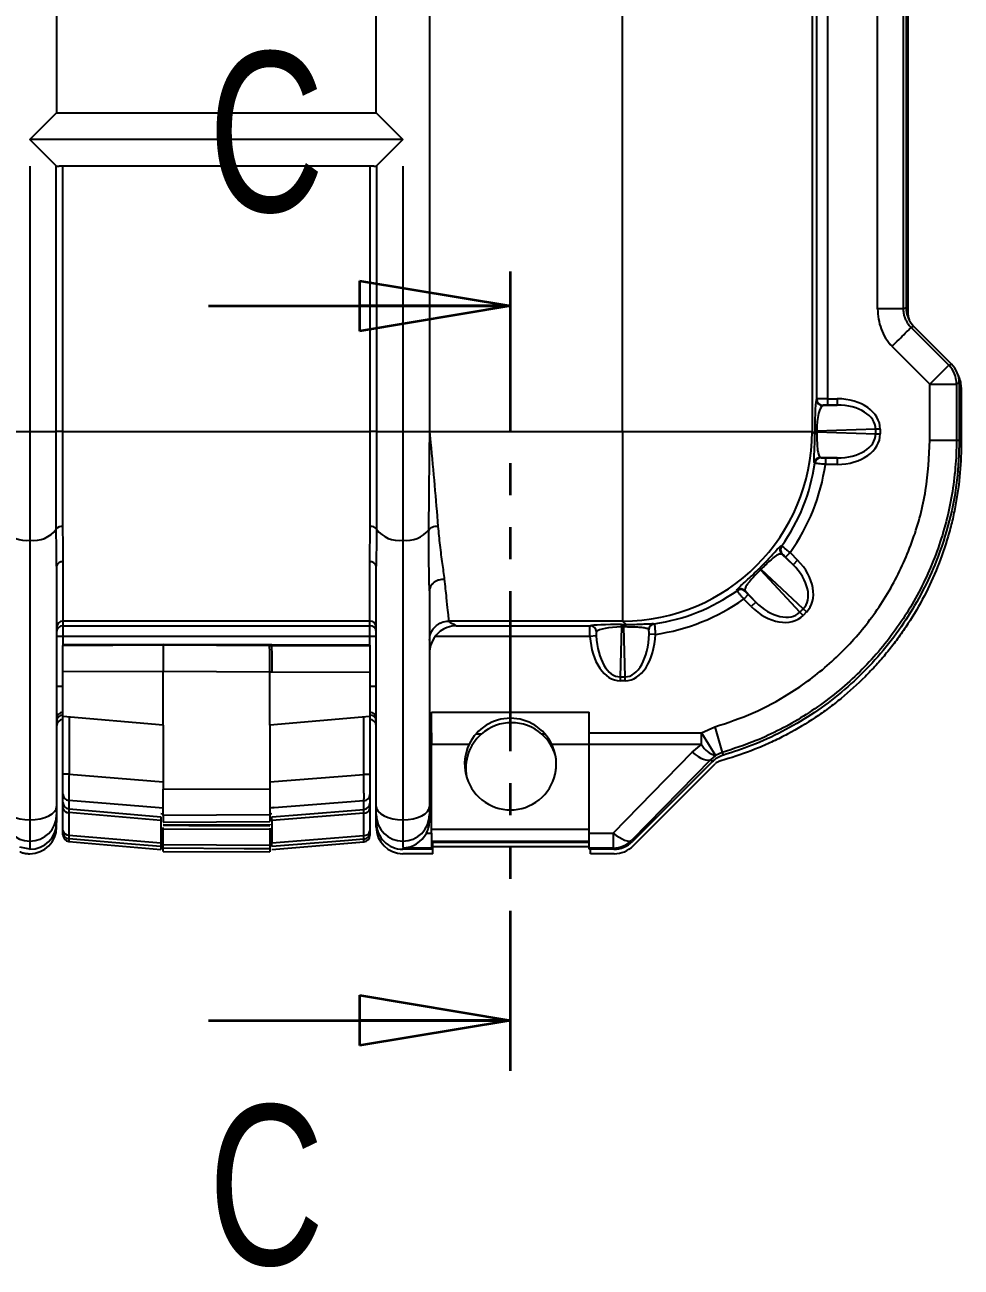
# Model space of a CAD drawing. Header units: millimetres. Extents: x 12 to 854, y 4 to 555.
# Drawn here: x 247.14 to 284.34, y 356.55 to 405.9 of the extents above; entities that cross this region are included whole.
import ezdxf

# ---------------------------------------------------------------- set-up
doc = ezdxf.new("R2010")
doc.units = ezdxf.units.MM
doc.linetypes.add('CENTER', pattern=[10.16, 6.35, -1.27, 1.27, -1.27])
doc.linetypes.add('PHANTOM', pattern=[12.7, 6.35, -1.27, 1.27, -1.27, 1.27, -1.27])
doc.layers.add('DEFAULT_1', color=7, linetype='CENTER')
doc.styles.add('SLDTEXTSTYLE2', font='TXT', dxfattribs={"width": 0.75})

# ---------------------------------------------------------------- blocks, each defined once
blk = doc.blocks.new('_Closed')
at = {"color": 0, "linetype": 'ByBlock', "lineweight": -2}
for p, q in [((-1, 0.166667), (0, 0)), ((-1, 0.166667), (-1, -0.166667)), ((0, 0), (-1, -0.166667)), ((0, 0), (-1, 0))]:
    blk.add_line(p, q, dxfattribs=at)

msp = doc.modelspace()

# ---------------------------------------------------------------- linework, layer by layer
at = {"color": 7, "linetype": 'Continuous', "lineweight": 25}
for p, q in [((263.22, 485.752), (263.22, 389.743)), ((270.893, 389.743), (270.893, 485.752)), ((278.424, 485.752), (278.424, 389.743)), ((282.041, 480.874), (282.041, 394.62)), ((282.154, 480.826), (282.154, 394.668)), ((282.228, 480.83), (282.228, 394.491)), ((248.403, 473.095), (248.403, 402.399)), ((261.103, 402.399), (261.103, 473.095)), ((281.026, 394.62), (281.026, 410.115)), ((278.607, 391.04), (278.607, 409.426)), ((279.03, 409.426), (279.03, 391.046)), ((247.345, 401.34), (248.403, 402.399)), ((248.403, 402.399), (261.103, 402.399)), ((261.103, 402.399), (262.162, 401.34)), ((248.389, 400.296), (247.345, 401.34)), ((262.162, 401.34), (247.345, 401.34)), ((262.162, 401.34), (261.117, 400.296)), ((247.345, 400.282), (247.345, 389.743)), ((248.389, 389.743), (248.389, 400.296)), ((261.007, 400.282), (248.5, 400.282)), ((248.64, 400.282), (248.64, 389.743)), ((260.866, 389.743), (260.866, 400.282)), ((261.117, 400.296), (261.117, 389.743)), ((262.162, 400.282), (262.162, 389.743)), ((282.041, 394.62), (282.154, 394.668)), ((282.464, 393.92), (282.352, 393.873)), ((282.352, 393.873), (283.849, 392.376)), ((282.464, 393.92), (283.961, 392.423)), ((283.101, 391.628), (281.604, 393.125)), ((283.101, 391.628), (283.849, 392.376)), ((283.849, 392.376), (283.961, 392.423)), ((283.101, 389.4), (283.101, 391.628)), ((283.101, 391.628), (284.159, 391.628)), ((284.271, 391.675), (284.159, 391.628)), ((284.159, 391.628), (284.159, 389.4)), ((284.271, 391.675), (284.271, 389.4)), ((284.344, 391.498), (284.344, 389.222)), ((278.592, 391.026), (278.607, 391.04)), ((279.03, 391.046), (279.03, 390.792)), ((279.03, 391.046), (279.422, 391.046)), ((279.422, 391.046), (279.422, 390.792)), ((278.846, 390.772), (279.422, 390.792)), ((278.861, 390.787), (278.846, 390.772)), ((279.422, 390.792), (279.03, 390.792)), ((246.287, 389.743), (247.345, 389.743)), ((247.345, 389.743), (248.389, 389.743)), ((247.345, 389.743), (247.345, 385.425)), ((248.389, 385.868), (248.389, 389.743)), ((248.64, 389.743), (248.389, 389.743)), ((248.64, 389.743), (248.64, 385.975)), ((248.64, 389.743), (260.866, 389.743)), ((261.117, 389.743), (260.866, 389.743)), ((260.866, 385.975), (260.866, 389.743)), ((261.117, 389.743), (262.162, 389.743)), ((261.117, 389.743), (261.117, 385.868)), ((262.162, 389.743), (263.22, 389.743)), ((262.162, 389.743), (262.162, 385.425)), ((263.22, 389.743), (263.22, 389.31)), ((263.22, 389.743), (263.262, 389.312)), ((263.22, 389.743), (270.893, 389.743)), ((270.893, 389.743), (270.893, 382.212)), ((270.893, 389.743), (278.424, 389.743)), ((278.424, 389.743), (278.531, 389.636)), ((278.531, 389.727), (278.531, 389.758)), ((278.531, 389.758), (278.605, 389.758)), ((278.605, 389.727), (278.531, 389.727)), ((280.948, 389.84), (278.605, 389.758)), ((278.605, 389.758), (278.605, 389.727)), ((278.605, 389.727), (280.948, 389.645)), ((280.948, 389.645), (280.948, 389.84)), ((281.127, 389.84), (280.948, 389.84)), ((280.948, 389.645), (281.127, 389.645)), ((281.127, 389.84), (281.127, 389.645)), ((283.101, 389.4), (284.159, 389.4)), ((284.159, 389.4), (284.271, 389.4)), ((278.529, 388.481), (278.512, 388.498)), ((279.422, 388.693), (278.763, 388.716)), ((278.763, 388.716), (278.78, 388.698)), ((278.951, 388.693), (279.422, 388.693)), ((278.951, 388.693), (278.951, 388.439)), ((279.422, 388.439), (278.951, 388.439)), ((279.422, 388.693), (279.422, 388.439)), ((247.345, 385.425), (247.345, 374.317)), ((262.162, 385.425), (262.162, 374.317)), ((277.547, 384.933), (277.367, 384.753)), ((277.547, 384.933), (277.846, 384.633)), ((248.657, 384.566), (248.657, 382.212)), ((260.849, 382.212), (260.849, 384.566)), ((277.217, 384.873), (277.667, 384.454)), ((277.667, 384.454), (277.367, 384.753)), ((277.846, 384.633), (277.667, 384.454)), ((248.403, 384.392), (248.403, 374.846)), ((261.103, 374.846), (261.103, 384.392)), ((276.368, 384.244), (277.934, 382.564)), ((278.072, 382.702), (276.392, 384.268)), ((263.22, 383.415), (263.22, 374.846)), ((275.882, 383.269), (275.703, 383.089)), ((276.002, 382.79), (275.703, 383.089)), ((276.182, 382.969), (275.763, 383.419)), ((275.882, 383.269), (276.182, 382.969)), ((276.182, 382.969), (276.002, 382.79)), ((277.934, 382.564), (278.072, 382.702)), ((277.934, 382.564), (278.061, 382.437)), ((278.199, 382.575), (278.061, 382.437)), ((278.199, 382.575), (278.072, 382.702)), ((260.849, 382.212), (248.657, 382.212)), ((248.657, 382.212), (248.657, 382.029)), ((248.657, 382.029), (260.849, 382.029)), ((248.657, 382.029), (248.657, 381.606)), ((260.849, 382.029), (260.849, 382.212)), ((260.849, 381.606), (260.849, 382.029)), ((270.893, 382.212), (263.982, 382.212)), ((264.278, 382.029), (269.604, 382.029)), ((270.847, 381.98), (270.793, 379.999)), ((270.847, 382.077), (270.94, 382.077)), ((270.847, 381.98), (270.847, 382.077)), ((270.94, 381.98), (270.847, 381.98)), ((271.028, 382.077), (270.893, 382.212)), ((270.94, 381.98), (270.94, 382.077)), ((270.994, 379.999), (270.94, 381.98)), ((248.657, 381.606), (248.403, 381.606)), ((260.849, 381.606), (248.657, 381.606)), ((261.103, 381.606), (260.849, 381.606)), ((269.595, 381.606), (263.443, 381.606)), ((269.847, 381.621), (269.595, 381.606)), ((272.195, 381.685), (271.942, 381.694)), ((252.637, 381.288), (248.657, 381.27)), ((248.657, 381.27), (248.657, 381.249)), ((248.657, 381.249), (252.637, 381.266)), ((248.657, 380.191), (248.657, 381.249)), ((252.637, 381.266), (252.637, 381.288)), ((256.959, 381.268), (252.637, 381.288)), ((252.637, 381.266), (252.637, 381.266)), ((252.637, 381.266), (256.868, 381.248)), ((256.868, 381.248), (256.959, 381.248)), ((256.959, 381.268), (256.959, 381.248)), ((260.849, 381.251), (256.959, 381.268)), ((256.959, 381.248), (260.849, 381.231)), ((260.849, 381.251), (260.849, 381.231)), ((260.849, 381.231), (260.849, 380.173)), ((252.637, 380.208), (248.657, 380.191)), ((248.657, 378.421), (248.657, 380.191)), ((252.637, 380.208), (252.637, 380.208)), ((256.87, 380.19), (252.637, 380.208)), ((252.637, 378.073), (252.637, 380.208)), ((256.87, 380.19), (256.87, 380.19)), ((256.87, 378.073), (256.87, 380.19)), ((256.963, 380.189), (256.87, 380.19)), ((260.849, 380.173), (256.963, 380.189)), ((260.849, 380.173), (260.849, 378.421)), ((270.793, 379.999), (270.994, 379.999)), ((270.793, 379.999), (270.793, 379.842)), ((270.994, 379.842), (270.994, 379.999)), ((248.657, 379.61), (248.403, 379.61)), ((261.103, 379.61), (260.849, 379.61)), ((270.994, 379.842), (270.793, 379.842)), ((263.305, 378.593), (269.57, 378.593)), ((263.305, 377.777), (263.305, 378.593)), ((269.57, 377.777), (269.57, 378.593)), ((252.637, 378.073), (248.657, 378.421)), ((248.657, 376.132), (248.657, 378.421)), ((248.898, 378.4), (248.898, 376.132)), ((252.637, 378.073), (252.637, 375.54)), ((260.849, 378.421), (256.87, 378.073)), ((256.87, 378.073), (256.87, 375.556)), ((260.607, 376.118), (260.607, 378.4)), ((260.849, 378.421), (260.849, 376.118)), ((274.033, 377.777), (274.554, 378.008)), ((274.554, 378.008), (274.849, 376.993)), ((263.22, 377.777), (263.305, 377.777)), ((263.305, 377.777), (263.305, 377.31)), ((265.273, 377.721), (265.057, 377.721)), ((267.817, 377.721), (267.686, 377.721)), ((269.57, 377.777), (274.033, 377.777)), ((269.57, 377.31), (269.57, 377.777)), ((274.033, 377.777), (274.588, 376.877)), ((274.033, 377.31), (274.033, 377.777)), ((263.305, 377.31), (263.22, 377.31)), ((263.305, 377.323), (264.797, 377.323)), ((263.305, 373.79), (263.305, 377.31)), ((268.078, 377.323), (269.57, 377.323)), ((274.033, 377.31), (269.57, 377.31)), ((269.57, 373.79), (269.57, 377.31)), ((273.651, 377.001), (274.033, 377.31)), ((270.518, 373.79), (273.651, 377.001)), ((274.399, 376.72), (271.265, 373.509)), ((274.455, 376.625), (271.287, 373.457)), ((271.308, 373.282), (274.57, 376.543)), ((274.588, 376.877), (274.399, 376.72)), ((274.849, 376.993), (274.588, 376.877)), ((248.657, 375.729), (248.657, 376.132)), ((248.898, 376.132), (248.657, 376.132)), ((248.898, 376.132), (252.637, 375.831)), ((256.87, 375.831), (260.607, 376.118)), ((260.849, 376.118), (260.607, 376.118)), ((252.637, 375.54), (256.87, 375.556)), ((248.657, 375.002), (248.657, 375.338)), ((248.889, 375.088), (248.889, 374.75)), ((260.616, 374.734), (260.616, 375.073)), ((260.849, 375.323), (260.849, 374.986)), ((248.403, 374.846), (248.403, 374.529)), ((248.657, 373.891), (248.657, 374.783)), ((252.548, 374.297), (248.889, 374.604)), ((248.889, 374.604), (248.889, 373.712)), ((252.548, 374.564), (252.637, 374.556)), ((256.87, 374.558), (256.959, 374.566)), ((260.616, 374.588), (256.959, 374.297)), ((260.616, 373.696), (260.616, 374.588)), ((260.849, 374.767), (260.849, 373.875)), ((261.103, 374.529), (261.103, 374.846)), ((263.22, 374.846), (263.22, 374.529)), ((247.345, 374.317), (247.345, 373.471)), ((248.403, 374.529), (248.403, 374.206)), ((248.403, 374.03), (248.403, 374.206)), ((252.548, 374.297), (252.548, 373.401)), ((252.637, 374.495), (252.637, 374.225)), ((252.637, 374.225), (256.87, 374.246)), ((256.87, 374.511), (256.87, 374.246)), ((256.959, 374.297), (256.959, 373.401)), ((261.103, 374.206), (261.103, 374.529)), ((261.103, 374.03), (261.103, 374.206)), ((262.162, 374.317), (262.162, 373.471)), ((263.22, 374.529), (263.22, 374.299)), ((248.657, 373.717), (248.657, 373.818)), ((248.889, 373.712), (252.548, 373.401)), ((252.548, 373.58), (252.64, 373.571)), ((252.641, 373.954), (252.641, 374.012)), ((256.874, 373.936), (252.641, 373.954)), ((252.641, 373.334), (252.641, 373.954)), ((256.874, 373.993), (256.874, 373.936)), ((256.874, 373.936), (256.874, 373.316)), ((256.874, 373.583), (256.959, 373.591)), ((256.959, 373.401), (260.616, 373.696)), ((260.849, 373.802), (260.849, 373.7)), ((263.095, 373.79), (263.305, 373.79)), ((263.305, 373.942), (269.57, 373.942)), ((263.305, 373.79), (263.305, 373.199)), ((269.57, 373.79), (270.518, 373.79)), ((269.57, 373.199), (269.57, 373.79)), ((270.518, 373.79), (270.518, 373.199)), ((247.345, 373.147), (246.94, 373.228)), ((247.345, 373.471), (247.345, 373.147)), ((248.889, 373.464), (252.548, 373.144)), ((252.548, 373.254), (252.548, 373.144)), ((252.641, 373.334), (256.874, 373.316)), ((252.641, 373.062), (252.641, 373.187)), ((256.874, 373.169), (256.874, 373.043)), ((256.959, 373.143), (260.616, 373.447)), ((262.162, 373.471), (262.162, 373.221)), ((262.162, 373.199), (262.162, 373.147)), ((263.305, 373.199), (262.162, 373.199)), ((263.305, 373.147), (262.162, 373.147)), ((263.305, 373.469), (269.57, 373.469)), ((263.305, 373.428), (269.57, 373.428)), ((263.305, 373.147), (263.305, 373.199)), ((263.347, 372.971), (263.347, 373.428)), ((269.57, 373.252), (263.347, 373.252)), ((270.518, 373.199), (269.57, 373.199)), ((269.57, 373.147), (269.57, 373.199)), ((270.539, 373.147), (269.57, 373.147)), ((269.612, 372.971), (269.612, 373.147)), ((270.539, 373.147), (270.518, 373.199)), ((271.265, 373.509), (271.287, 373.457)), ((252.641, 373.062), (256.874, 373.043)), ((263.347, 372.971), (262.162, 372.971)), ((270.559, 372.971), (269.612, 372.971))]:
    msp.add_line(p, q, dxfattribs=at)
at = {"color": 7, "linetype": 'PHANTOM', "lineweight": 35}
msp.add_line((266.437, 364.35), (266.437, 396.733), dxfattribs=at)
at = {"color": 7, "linetype": 'Continuous', "lineweight": 35}
for p, q in [((254.437, 394.733), (266.437, 394.733)), ((254.437, 366.35), (266.437, 366.35))]:
    msp.add_line(p, q, dxfattribs=at)
at = {"color": 8, "linetype": 'Continuous', "lineweight": 25}
for p, q in [((248.657, 381.606), (248.657, 381.27)), ((260.849, 381.251), (260.849, 381.606)), ((252.548, 373.665), (252.641, 373.656)), ((256.874, 373.663), (256.959, 373.67)), ((248.889, 373.565), (248.889, 373.464)), ((260.616, 373.447), (260.616, 373.549))]:
    msp.add_line(p, q, dxfattribs=at)
at = {"color": 7, "linetype": 'Continuous', "lineweight": 25, "flags": 128}
for points in [[(273.651, 377.001), (273.772, 376.912), (273.89, 376.835), (274.003, 376.773), (274.107, 376.727), (274.201, 376.698), (274.282, 376.687), (274.348, 376.695), (274.399, 376.72)], [(274.455, 376.625), (274.433, 376.661), (274.408, 376.704), (274.399, 376.72)], [(252.637, 374.787), (250.53, 374.956), (248.889, 375.088)], [(260.616, 375.073), (258.741, 374.93), (256.87, 374.787)], [(246.287, 374.846), (246.307, 374.743), (246.367, 374.643), (246.465, 374.552), (246.597, 374.472), (246.757, 374.406), (246.94, 374.357), (247.138, 374.327), (247.345, 374.317)], [(247.345, 374.317), (247.551, 374.327), (247.75, 374.357), (247.933, 374.406), (248.093, 374.472), (248.225, 374.552), (248.323, 374.643), (248.383, 374.743), (248.403, 374.846)], [(248.889, 374.75), (249.669, 374.685), (252.548, 374.443)], [(256.959, 374.443), (257.971, 374.523), (260.616, 374.734)], [(261.103, 374.846), (261.124, 374.743), (261.184, 374.643), (261.282, 374.552), (261.413, 374.472), (261.574, 374.406), (261.757, 374.357), (261.955, 374.327), (262.162, 374.317)], [(262.162, 374.317), (262.368, 374.327), (262.567, 374.357), (262.75, 374.406), (262.91, 374.472), (263.042, 374.552), (263.139, 374.643), (263.2, 374.743), (263.22, 374.846)], [(256.87, 374.511), (254.753, 374.503), (252.637, 374.495)], [(256.874, 374.103), (255.35, 374.109), (252.641, 374.12)], [(252.641, 374.1), (253.657, 374.096), (256.874, 374.082)], [(270.518, 373.79), (270.639, 373.701), (270.757, 373.624), (270.869, 373.562), (270.974, 373.516), (271.068, 373.487), (271.149, 373.476), (271.215, 373.484), (271.265, 373.509)], [(252.548, 373.254), (251.536, 373.34), (248.889, 373.565)], [(256.874, 373.169), (255.858, 373.173), (252.641, 373.187)], [(260.616, 373.549), (259.837, 373.486), (256.959, 373.253)]]:
    msp.add_lwpolyline(points, dxfattribs=at)
at = {"color": 7, "linetype": 'Continuous', "lineweight": 25}
for centre, radius, start, end in [((283.1, 391.628), 1.059, 0.0299, 44.9701), ((278.847, 391.026), 0.254, 180.0817, 269.9183), ((278.861, 391.041), 0.254, 180.0817, 269.9183), ((270.883, 389.753), 7.542, 270.0817, 359.9183), ((278.601, 389.514), 0.141, 88.0859, 119.9343), ((278.763, 388.462), 0.254, 90.0831, 171.6995), ((278.781, 388.444), 0.254, 90.0831, 171.6995), ((248.603, 385.715), 0.263, 81.8035, 144.2395), ((260.904, 385.715), 0.263, 35.7605, 98.1965), ((247.207, 386.582), 1.165, 220.1029, 276.806), ((247.501, 386.508), 1.095, 261.8035, 324.2395), ((262.005, 386.508), 1.095, 215.7605, 278.1965), ((262.3, 386.582), 1.165, 263.194, 319.8971), ((277.397, 385.052), 0.254, 144.5582, 224.8886), ((277.423, 385.05), 0.254, 144.676, 224.8889), ((248.624, 384.343), 0.226, 81.4589, 167.5137), ((260.883, 384.343), 0.226, 12.4863, 98.5411), ((280.614, 388.479), 5.998, 224.2151, 224.9229), ((272.157, 380.022), 5.998, 45.0771, 45.7849), ((275.584, 383.238), 0.254, 45.1114, 125.4418), ((275.586, 383.213), 0.254, 45.1111, 125.324), ((248.657, 381.958), 0.254, 89.9825, 179.9825), ((248.657, 381.775), 0.254, 89.9825, 179.9825), ((260.849, 381.958), 0.254, 0.0175, 90.0175), ((260.849, 381.775), 0.254, 0.0175, 90.0175), ((269.601, 381.775), 0.254, 4.0897, 89.5297), ((271.234, 381.989), 0.224, 156.7421, 182.4615), ((272.189, 381.855), 0.254, 98.5048, 177.328), ((225.393, 380.581), 31.573, 359.2898, 1.2102), ((248.657, 378.341), 0.254, 89.9825, 179.9825), ((260.849, 378.341), 0.254, 0.0175, 90.0175), ((266.437, 376.534), 1.82, 25.6705, 154.3295), ((266.48, 376.358), 1.82, 48.503, 131.497), ((266.48, 376.358), 1.82, 131.497, 190.6438), ((266.48, 376.358), 1.82, 16.3543, 48.503), ((266.437, 376.534), 1.82, 154.3295, 25.6705), ((274.77, 377.683), 0.826, 206.7829, 257.278), ((355.77, 422.859), 93.016, 209.54448, 209.61548), ((248.909, 375.339), 0.252, 180.3004, 265.3724), ((260.597, 375.325), 0.252, 274.3779, 359.6965), ((248.91, 375.003), 0.253, 180.1203, 265.1502), ((248.873, 374.823), 0.219, 190.4295, 274.2578), ((260.596, 374.987), 0.253, 274.6001, 359.8786), ((260.633, 374.807), 0.22, 265.5498, 349.5203), ((247.345, 374.529), 1.058, 180.0175, 270.0175), ((247.345, 374.529), 1.058, 269.9825, 359.9825), ((262.161, 374.529), 1.058, 180.0175, 270.0175), ((262.162, 374.529), 1.058, 269.9825, 359.9825), ((248.873, 373.931), 0.219, 190.4295, 274.2578), ((248.911, 373.818), 0.254, 180.0522, 265.0653), ((248.911, 373.717), 0.254, 180, 265), ((260.633, 373.915), 0.22, 265.5498, 349.5203), ((260.596, 373.802), 0.254, 274.6847, 359.9473), ((260.595, 373.7), 0.254, 274.75, 0), ((270.517, 374.258), 1.059, 270.0299, 314.9701)]:
    msp.add_arc(centre, radius, start, end, dxfattribs=at)
for centre, major_axis, ratio, start_param, end_param in [((283.213, 394.668), (0.978, 0.405), 0.999286, 2.749146, 3.534039), ((283.287, 394.492), (0.978, 0.405), 0.999286, 2.749146, 3.051324), ((283.212, 391.674), (0.978, 0.405), 0.999286, 5.890739, 6.675632), ((283.285, 391.498), (-0.978, -0.405), 0.999286, 2.749146, 3.231924), ((278.594, 389.791), (0.002, 1.237), 0.051121, 0.051215, 1.597331), ((279.03, 391.04), (0.423, 0), 0.013968, 1.570796, 3.106686), ((279.379, 389.809), (-1.748, -0.061), 0.706891, 3.116912, 4.663029), ((278.848, 389.791), (0.013, 0.983), 0.246698, 0.061325, 1.607441), ((279.03, 390.786), (0.169, 0), 0.034921, 1.570796, 3.106686), ((279.379, 389.809), (1.568, 0.055), 0.625906, 6.258505, 7.804621), ((278.594, 389.694), (-0.002, 1.237), 0.051121, 1.544262, 1.618082), ((278.848, 389.694), (-0.013, 0.983), 0.246698, 1.534152, 1.607972), ((279.379, 389.676), (1.568, -0.055), 0.625906, 4.761749, 6.307865), ((279.379, 389.676), (-1.748, 0.061), 0.706891, 1.620157, 3.166273), ((271.066, 389.57), (5.336, -5.336), 0.998646, 0.167418, 0.641194), ((271.066, 389.57), (5.634, -5.634), 0.998783, 0.16454, 0.643546), ((269.769, 390.867), (14.111, -4.612), 0.257974, 5.348151, 5.350209), ((269.589, 390.688), (14.343, -4.563), 0.268138, 5.355982, 5.35804), ((276.941, 383.789), (1.148, -1.07), 0.625906, 6.258505, 7.804621), ((276.941, 383.789), (-1.279, 1.193), 0.706891, 3.116912, 4.663029), ((270.706, 389.93), (5.622, -5.622), 0.947806, 6.280991, 6.28538), ((270.579, 390.057), (-5.801, 5.801), 0.949457, 3.139398, 3.143787), ((269.769, 390.867), (-4.612, 14.111), 0.257974, 4.074569, 4.076627), ((271.066, 389.57), (5.336, -5.336), 0.998646, 5.641553, 6.115767), ((271.066, 389.57), (5.634, -5.634), 0.998783, 5.639404, 6.118645), ((269.948, 391.047), (-4.563, 14.343), 0.268138, 4.066738, 4.068796), ((276.847, 383.695), (-1.07, 1.148), 0.625906, 1.620157, 3.166273), ((276.847, 383.695), (-1.193, 1.279), 0.706891, 1.620157, 3.166273), ((270.824, 382.021), (1.237, 0.001), 0.045533, 1.552725, 2.981629), ((270.824, 381.767), (0.983, 0.01), 0.216257, 1.545995, 2.9749), ((270.962, 382.021), (1.237, -0.001), 0.045533, 1.517872, 1.588868), ((270.962, 381.767), (0.983, -0.01), 0.216257, 1.524601, 1.595597), ((270.827, 381.85), (0.055, 2.008), 0.615519, 1.709412, 3.158384), ((270.827, 381.85), (0.051, 1.851), 0.530328, 1.709412, 3.158384), ((270.96, 381.85), (-0.051, 1.851), 0.530328, 3.124801, 4.613348), ((270.96, 381.85), (-0.055, 2.008), 0.615519, 3.124801, 4.613348), ((256.863, 380.19), (0.004, 1.058), 0.006545, 4.712426, 6.265732), ((248.657, 378.227), (0, -0.254), 0.999391, 3.141593, 4.712389), ((248.657, 378.051), (0, -0.254), 0.999391, 3.141593, 4.712389), ((260.849, 378.227), (0, 0.254), 0.999391, 4.712389, 6.283185), ((260.849, 378.051), (0, 0.254), 0.999391, 4.712389, 6.283185), ((247.345, 374.206), (0, -1.059), 0.999391, 0, 1.570796), ((262.162, 374.206), (0, 1.059), 0.999391, 1.570796, 3.141593), ((262.162, 374.299), (0, 1.077), 0.982251, 4.22096, 4.712389), ((247.345, 374.03), (0, -1.059), 0.999391, 0, 1.570796), ((262.162, 374.03), (0, -1.059), 0.999391, 4.712389, 6.283185), ((262.162, 374.257), (0.761, 0.761), 0.965689, 3.944444, 5.023811), ((270.539, 374.206), (0.405, -0.978), 0.999286, 5.890739, 6.675632), ((270.56, 374.03), (0.749, 0.749), 0.998783, 3.926382, 4.712389)]:
    msp.add_ellipse(centre, major_axis=major_axis, ratio=ratio, start_param=start_param, end_param=end_param, dxfattribs=at)
for points, knots in [([(248.389, 400.296), (248.396, 400.292), (248.411, 400.285), (248.455, 400.282), (248.489, 400.282), (248.5, 400.282)], [0, 0, 0, 0, 0.401492, 0.802995, 1, 1, 1, 1]), ([(261.007, 400.282), (261.029, 400.282), (261.073, 400.283), (261.106, 400.288), (261.114, 400.294), (261.117, 400.296)], [0, 0, 0, 0, 0.403793, 0.807731, 1, 1, 1, 1]), ([(282.041, 394.623), (282.037, 394.623), (282.011, 394.623), (281.908, 394.623), (281.83, 394.623), (281.633, 394.623), (281.515, 394.623), (281.27, 394.623), (281.143, 394.623), (281.026, 394.623)], [0, 0, 0, 0, 0.25, 0.25, 0.5, 0.5, 0.75, 0.75, 1, 1, 1, 1]), ([(281.026, 394.623), (281.026, 394.337), (281.073, 394.068), (281.259, 393.568), (281.398, 393.334), (281.604, 393.128)], [0, 0, 0, 0, 0.5, 0.5, 1, 1, 1, 1]), ([(282.041, 394.623), (282.041, 394.604), (282.042, 394.564), (282.047, 394.502), (282.057, 394.435), (282.072, 394.365), (282.094, 394.291), (282.129, 394.197), (282.18, 394.096), (282.244, 393.999), (282.301, 393.928), (282.337, 393.891), (282.352, 393.876)], [0, 0, 0, 0, 0.0691639, 0.1441226, 0.2249079, 0.311545, 0.4040545, 0.5024529, 0.6736231, 0.8136114, 0.9224039, 1, 1, 1, 1]), ([(281.604, 393.128), (281.691, 393.214), (281.784, 393.308), (281.965, 393.488), (282.052, 393.575), (282.197, 393.72), (282.254, 393.778), (282.33, 393.854), (282.349, 393.873), (282.352, 393.876)], [0, 0, 0, 0, 0.25, 0.25, 0.5, 0.5, 0.75, 0.75, 1, 1, 1, 1]), ([(274.554, 378.008), (275.069, 378.181), (276.098, 378.525), (277.644, 379.361), (279.15, 380.485), (280.536, 381.939), (281.656, 383.608), (282.479, 385.443), (283.001, 387.393), (283.068, 388.731), (283.101, 389.4)], [0, 0, 0, 0, 0.106557, 0.213118, 0.343903, 0.47469, 0.605954, 0.737213, 0.86861, 1, 1, 1, 1]), ([(284.159, 389.4), (284.159, 389.4), (284.159, 388.672), (284.032, 387.214), (283.486, 385.091), (282.584, 383.092), (281.365, 381.274), (279.856, 379.691), (278.122, 378.397), (276.424, 377.507), (275.301, 377.14), (274.849, 376.993)], [0, 0, 0, 0, 0.000001, 0.131367, 0.262739, 0.394011, 0.525288, 0.656074, 0.786859, 0.914249, 1, 1, 1, 1]), ([(284.271, 389.4), (284.252, 388.87), (284.213, 387.792), (283.9, 386.178), (283.428, 384.705), (282.831, 383.395), (282.162, 382.248), (281.372, 381.165), (280.47, 380.166), (279.471, 379.264), (278.391, 378.476), (277.244, 377.808), (276.083, 377.271), (275.286, 377.015), (274.906, 376.892)], [0, 0, 0, 0, 0.0948403, 0.1930145, 0.2933327, 0.3713063, 0.4504997, 0.530732, 0.6109751, 0.6912089, 0.7714557, 0.8500173, 0.9285919, 1, 1, 1, 1]), ([(278.512, 388.498), (278.509, 388.505), (278.499, 388.528), (278.501, 388.672), (278.515, 388.965), (278.529, 389.289), (278.53, 389.52), (278.531, 389.636)], [0, 0, 0, 0, 0.1374839, 0.4502157, 0.6784804, 0.8395836, 1, 1, 1, 1]), ([(278.606, 389.655), (278.608, 389.559), (278.614, 389.366), (278.628, 389.099), (278.66, 388.858), (278.708, 388.741), (278.75, 388.722), (278.763, 388.716)], [0, 0, 0, 0, 0.152077, 0.308554, 0.536615, 0.85733, 1, 1, 1, 1]), ([(263.191, 385.831), (263.195, 386.129), (263.202, 386.709), (263.211, 387.609), (263.218, 388.474), (263.219, 389.038), (263.22, 389.31)], [0, 0, 0, 0, 0.273566, 0.531401, 0.773525, 1, 1, 1, 1]), ([(263.262, 389.312), (263.257, 389.312), (263.249, 389.312), (263.239, 389.312), (263.232, 389.312), (263.227, 389.311), (263.221, 389.311), (263.22, 389.31), (263.22, 389.31)], [0, 0, 0, 0, 0.2394559, 0.3683573, 0.499994, 0.6316317, 0.7605355, 1, 1, 1, 1]), ([(263.262, 389.312), (263.317, 388.735), (263.428, 387.565), (263.512, 386.51), (263.555, 385.975)], [0, 0, 0, 0, 0.49354, 1, 1, 1, 1]), ([(284.344, 389.222), (284.344, 388.364), (284.26, 387.51), (284.071, 386.564), (284.049, 386.46), (284.002, 386.251), (283.977, 386.148), (283.899, 385.837), (283.842, 385.632), (283.656, 385.02), (283.512, 384.619), (283.02, 383.435), (282.617, 382.681), (282.022, 381.793), (281.9, 381.619), (281.646, 381.278), (281.516, 381.111), (281.246, 380.782), (281.107, 380.621), (280.893, 380.385), (280.82, 380.308), (280.674, 380.154), (280.6, 380.078), (280.221, 379.699), (279.904, 379.412), (279.409, 379.006), (279.24, 378.875), (278.982, 378.684), (278.896, 378.622), (278.721, 378.499), (278.632, 378.438), (278.189, 378.143), (277.825, 377.924), (277.263, 377.624), (277.073, 377.529), (276.785, 377.393), (276.688, 377.349), (276.494, 377.263), (276.397, 377.221), (275.903, 377.016), (275.5, 376.872), (274.981, 376.715), (274.87, 376.683), (274.758, 376.652)], [0.1705302, 0.1705302, 0.1705302, 0.1705302, 0.2955302, 0.2955302, 0.3111552, 0.3111552, 0.3267802, 0.3267802, 0.3580302, 0.3580302, 0.4205302, 0.4205302, 0.5455302, 0.5455302, 0.5767802, 0.5767802, 0.6080302, 0.6080302, 0.6392802, 0.6392802, 0.6549052, 0.6549052, 0.6705302, 0.6705302, 0.7330302, 0.7330302, 0.7642802, 0.7642802, 0.7799052, 0.7799052, 0.7955302, 0.7955302, 0.8580302, 0.8580302, 0.8892802, 0.8892802, 0.9049052, 0.9049052, 0.9205302, 0.9205302, 0.9830302, 0.9830302, 1, 1, 1, 1]), ([(278.951, 388.439), (278.903, 388.443), (278.807, 388.451), (278.68, 388.463), (278.585, 388.473), (278.538, 388.479), (278.532, 388.48), (278.529, 388.481)], [0, 0, 0, 0, 0.221487, 0.44362, 0.664839, 0.884167, 1, 1, 1, 1]), ([(278.78, 388.698), (278.781, 388.698), (278.784, 388.697), (278.803, 388.695), (278.841, 388.694), (278.893, 388.693), (278.931, 388.693), (278.951, 388.693)], [0, 0, 0, 0, 0.115468, 0.334124, 0.555063, 0.777561, 1, 1, 1, 1]), ([(248.64, 385.975), (248.646, 385.56), (248.654, 385.065), (248.657, 384.635), (248.657, 384.566)], [0, 0, 0, 0, 0.839018, 1, 1, 1, 1]), ([(260.849, 384.566), (260.85, 384.635), (260.852, 385.065), (260.86, 385.56), (260.866, 385.975)], [0, 0, 0, 0, 0.160982, 1, 1, 1, 1]), ([(263.555, 385.975), (263.515, 385.973), (263.431, 385.969), (263.319, 385.937), (263.231, 385.89), (263.204, 385.85), (263.191, 385.831)], [0, 0, 0, 0, 0.242887, 0.5, 0.757113, 1, 1, 1, 1]), ([(263.555, 385.975), (263.578, 385.722), (263.626, 385.197), (263.729, 384.49), (263.783, 384.077), (263.809, 383.874)], [0, 0, 0, 0, 0.321745, 0.666719, 1, 1, 1, 1]), ([(248.403, 384.392), (248.403, 384.465), (248.401, 384.926), (248.394, 385.438), (248.389, 385.868)], [0, 0, 0, 0, 0.16013, 1, 1, 1, 1]), ([(261.117, 385.868), (261.112, 385.438), (261.106, 384.926), (261.104, 384.465), (261.103, 384.392)], [0, 0, 0, 0, 0.8398695, 1, 1, 1, 1]), ([(263.22, 383.415), (263.211, 383.792), (263.195, 384.546), (263.192, 385.403), (263.191, 385.831)], [0, 0, 0, 0, 0.500206, 1, 1, 1, 1]), ([(276.339, 384.32), (276.387, 384.369), (276.514, 384.498), (276.716, 384.714), (276.924, 384.943), (277.117, 385.157), (277.163, 385.183), (277.19, 385.2)], [0, 0, 0, 0, 0.090336, 0.2369, 0.415349, 0.641891, 1, 1, 1, 1]), ([(277.215, 385.197), (277.221, 385.193), (277.232, 385.185), (277.293, 385.138), (277.379, 385.069), (277.469, 384.997), (277.526, 384.95), (277.547, 384.933)], [0, 0, 0, 0, 0.218418, 0.436506, 0.654657, 0.874595, 1, 1, 1, 1]), ([(277.217, 384.873), (277.174, 384.879), (277.104, 384.89), (276.908, 384.751), (276.716, 384.583), (276.539, 384.414), (276.432, 384.308), (276.392, 384.268)], [0, 0, 0, 0, 0.370806, 0.599717, 0.774929, 0.914931, 1, 1, 1, 1]), ([(277.367, 384.753), (277.359, 384.761), (277.338, 384.782), (277.305, 384.815), (277.273, 384.845), (277.25, 384.866), (277.245, 384.869), (277.242, 384.87)], [0, 0, 0, 0, 0.1261946, 0.3470241, 0.565214, 0.7825957, 1, 1, 1, 1]), ([(275.436, 383.446), (275.443, 383.462), (275.459, 383.496), (275.61, 383.638), (275.837, 383.842), (276.076, 384.063), (276.236, 384.219), (276.316, 384.297)], [0, 0, 0, 0, 0.2397252, 0.5100304, 0.7080022, 0.8542438, 1, 1, 1, 1]), ([(276.368, 384.244), (276.303, 384.179), (276.172, 384.046), (275.989, 383.85), (275.828, 383.655), (275.741, 383.503), (275.756, 383.446), (275.763, 383.419)], [0, 0, 0, 0, 0.137598, 0.278606, 0.475037, 0.750975, 1, 1, 1, 1]), ([(263.809, 383.874), (263.735, 383.868), (263.621, 383.859), (263.484, 383.802), (263.389, 383.742), (263.313, 383.669), (263.24, 383.562), (263.228, 383.473), (263.22, 383.415)], [0, 0, 0, 0, 0.239459, 0.368363, 0.500003, 0.631642, 0.760545, 1, 1, 1, 1]), ([(263.809, 383.874), (263.836, 383.621), (263.888, 383.124), (263.941, 382.624), (263.975, 382.302), (263.98, 382.241), (263.982, 382.212)], [0, 0, 0, 0, 0.266758, 0.522303, 0.766695, 1, 1, 1, 1]), ([(275.703, 383.089), (275.673, 383.127), (275.612, 383.201), (275.532, 383.301), (275.472, 383.376), (275.444, 383.413), (275.441, 383.419), (275.439, 383.421)], [0, 0, 0, 0, 0.223439, 0.447721, 0.670833, 0.891388, 1, 1, 1, 1]), ([(275.766, 383.393), (275.766, 383.393), (275.767, 383.39), (275.779, 383.376), (275.806, 383.347), (275.841, 383.31), (275.869, 383.283), (275.882, 383.269)], [0, 0, 0, 0, 0.1081143, 0.3277262, 0.5504707, 0.7752737, 1, 1, 1, 1]), ([(263.22, 381.45), (263.23, 381.546), (263.246, 381.693), (263.341, 381.871), (263.439, 381.993), (263.561, 382.091), (263.739, 382.186), (263.886, 382.202), (263.982, 382.212)], [0, 0, 0, 0, 0.239457, 0.368361, 0.5, 0.631639, 0.760543, 1, 1, 1, 1]), ([(264.278, 382.029), (264.277, 382.029), (264.252, 382.029), (264.103, 382.02), (263.866, 381.955), (263.607, 381.793), (263.49, 381.66), (263.443, 381.606)], [0, 0, 0, 0, 0.0035458, 0.0840542, 0.5009415, 0.7973787, 1, 1, 1, 1]), ([(263.982, 382.212), (263.995, 382.195), (264.021, 382.161), (264.196, 382.1), (264.247, 382.056), (264.278, 382.029)], [0, 0, 0, 0, 0.279726, 0.560147, 1, 1, 1, 1]), ([(269.595, 381.606), (269.595, 381.633), (269.593, 381.707), (269.593, 381.823), (269.594, 381.933), (269.597, 382.01), (269.602, 382.023), (269.604, 382.029)], [0, 0, 0, 0, 0.124662, 0.343362, 0.562334, 0.781473, 1, 1, 1, 1]), ([(271.935, 381.867), (271.924, 381.879), (271.895, 381.91), (271.774, 381.942), (271.568, 381.963), (271.311, 381.973), (271.11, 381.977), (271.01, 381.979)], [0, 0, 0, 0, 0.169039, 0.418704, 0.626955, 0.815417, 1, 1, 1, 1]), ([(271.028, 382.077), (271.149, 382.078), (271.392, 382.08), (271.704, 382.095), (271.955, 382.108), (272.103, 382.114), (272.138, 382.108), (272.152, 382.106)], [0, 0, 0, 0, 0.190801, 0.382726, 0.590941, 0.836041, 1, 1, 1, 1]), ([(272.152, 382.106), (272.153, 382.104), (272.156, 382.097), (272.162, 382.05), (272.172, 381.955), (272.184, 381.828), (272.192, 381.733), (272.195, 381.685)], [0, 0, 0, 0, 0.118534, 0.336717, 0.557428, 0.779277, 1, 1, 1, 1]), ([(263.443, 381.606), (263.37, 381.49), (263.244, 381.29), (263.227, 381.055), (263.22, 380.956)], [0, 0, 0, 0, 0.577933, 1, 1, 1, 1]), ([(269.855, 381.793), (269.853, 381.789), (269.85, 381.78), (269.847, 381.747), (269.846, 381.703), (269.846, 381.659), (269.847, 381.631), (269.847, 381.621)], [0, 0, 0, 0, 0.208372, 0.429636, 0.655967, 0.878203, 1, 1, 1, 1]), ([(271.942, 381.694), (271.942, 381.712), (271.943, 381.749), (271.942, 381.798), (271.94, 381.837), (271.938, 381.859), (271.936, 381.865), (271.935, 381.867)], [0, 0, 0, 0, 0.219951, 0.448783, 0.675295, 0.889555, 1, 1, 1, 1]), ([(252.637, 381.266), (252.637, 381.26), (252.637, 381.246), (252.636, 381.121), (252.636, 380.882), (252.636, 380.565), (252.636, 380.327), (252.637, 380.208)], [0, 0, 0, 0, 0.13159, 0.348692, 0.565794, 0.782897, 1, 1, 1, 1]), ([(274.906, 376.892), (274.794, 376.849), (274.628, 376.784), (274.497, 376.664), (274.455, 376.625)], [0, 0, 0, 0, 0.672898, 1, 1, 1, 1]), ([(274.758, 376.652), (274.722, 376.643), (274.689, 376.628), (274.625, 376.592), (274.596, 376.569), (274.57, 376.543)], [0, 0, 0, 0, 0.5, 0.5, 1, 1, 1, 1]), ([(248.657, 375.338), (248.657, 375.36), (248.657, 375.405), (248.657, 375.578), (248.657, 375.807), (248.657, 376.004), (248.657, 376.113), (248.657, 376.132)], [0, 0, 0, 0, 0.2374102, 0.4748293, 0.7121245, 0.9499113, 1, 1, 1, 1]), ([(248.898, 376.132), (248.896, 376.013), (248.891, 375.774), (248.888, 375.457), (248.886, 375.218), (248.888, 375.116), (248.889, 375.092), (248.889, 375.088)], [0, 0, 0, 0, 0.2389288, 0.4777852, 0.7160394, 0.9539177, 1, 1, 1, 1]), ([(260.616, 375.073), (260.617, 375.103), (260.619, 375.163), (260.618, 375.391), (260.614, 375.693), (260.61, 375.952), (260.608, 376.094), (260.607, 376.118)], [0, 0, 0, 0, 0.237997, 0.475966, 0.71385, 0.952006, 1, 1, 1, 1]), ([(260.849, 376.118), (260.849, 376.027), (260.849, 375.846), (260.849, 375.605), (260.849, 375.423), (260.849, 375.345), (260.849, 375.327), (260.849, 375.323)], [0, 0, 0, 0, 0.238727, 0.477482, 0.715562, 0.953039, 1, 1, 1, 1]), ([(252.637, 374.495), (252.637, 374.526), (252.637, 374.587), (252.637, 374.818), (252.637, 375.121), (252.637, 375.379), (252.637, 375.519), (252.637, 375.54)], [0, 0, 0, 0, 0.23918, 0.47836, 0.717538, 0.956715, 1, 1, 1, 1]), ([(256.87, 375.556), (256.87, 375.437), (256.87, 375.199), (256.87, 374.882), (256.87, 374.642), (256.87, 374.54), (256.87, 374.515), (256.87, 374.511)], [0, 0, 0, 0, 0.239124, 0.478248, 0.71737, 0.956492, 1, 1, 1, 1]), ([(248.657, 374.783), (248.657, 374.839), (248.657, 374.952), (248.657, 374.985), (248.657, 375.002)], [0, 0, 0, 0, 0.490301, 1, 1, 1, 1]), ([(248.889, 374.75), (248.888, 374.74), (248.887, 374.718), (248.888, 374.643), (248.889, 374.604)], [0, 0, 0, 0, 0.488166, 1, 1, 1, 1]), ([(252.641, 374.603), (252.641, 374.664), (252.641, 374.753), (252.641, 374.848), (252.641, 374.878)], [0, 0, 0, 0, 0.678325, 1, 1, 1, 1]), ([(256.875, 374.797), (256.88, 374.798), (256.921, 374.805), (256.976, 374.812), (257.022, 374.816), (257.024, 374.816)], [0, 0, 0, 0, 0.1123657, 0.9507674, 1, 1, 1, 1]), ([(260.616, 374.588), (260.617, 374.625), (260.618, 374.701), (260.617, 374.723), (260.616, 374.734)], [0, 0, 0, 0, 0.488464, 1, 1, 1, 1]), ([(260.849, 374.986), (260.849, 374.97), (260.849, 374.938), (260.849, 374.825), (260.849, 374.767)], [0, 0, 0, 0, 0.490394, 1, 1, 1, 1]), ([(252.548, 374.443), (252.548, 374.432), (252.548, 374.41), (252.548, 374.335), (252.548, 374.297)], [0, 0, 0, 0, 0.491956, 1, 1, 1, 1]), ([(256.874, 374.145), (256.874, 374.135), (256.874, 374.112), (256.874, 374.106), (256.874, 374.103)], [0, 0, 0, 0, 0.4379775, 1, 1, 1, 1]), ([(256.959, 374.297), (256.959, 374.334), (256.959, 374.41), (256.959, 374.432), (256.959, 374.443)], [0, 0, 0, 0, 0.499993, 1, 1, 1, 1]), ([(248.657, 373.818), (248.657, 373.822), (248.657, 373.832), (248.657, 373.866), (248.657, 373.889), (248.657, 373.891)], [0, 0, 0, 0, 0.467545, 0.935099, 1, 1, 1, 1]), ([(248.889, 373.712), (248.888, 373.676), (248.887, 373.604), (248.888, 373.571), (248.889, 373.566), (248.889, 373.565)], [0, 0, 0, 0, 0.469038, 0.938058, 1, 1, 1, 1]), ([(260.616, 373.549), (260.617, 373.558), (260.618, 373.577), (260.617, 373.646), (260.616, 373.691), (260.616, 373.696)], [0, 0, 0, 0, 0.468981, 0.937946, 1, 1, 1, 1]), ([(260.849, 373.875), (260.849, 373.857), (260.849, 373.821), (260.849, 373.805), (260.849, 373.802), (260.849, 373.802)], [0, 0, 0, 0, 0.467634, 0.935276, 1, 1, 1, 1]), ([(252.548, 373.401), (252.548, 373.362), (252.548, 373.283), (252.548, 373.264), (252.548, 373.254)], [0, 0, 0, 0, 0.499991, 1, 1, 1, 1]), ([(252.641, 373.187), (252.641, 373.197), (252.641, 373.216), (252.641, 373.285), (252.641, 373.33), (252.641, 373.334)], [0, 0, 0, 0, 0.472101, 0.944203, 1, 1, 1, 1]), ([(256.874, 373.316), (256.874, 373.277), (256.874, 373.199), (256.874, 373.179), (256.874, 373.169)], [0, 0, 0, 0, 0.5, 1, 1, 1, 1]), ([(256.959, 373.253), (256.959, 373.263), (256.959, 373.281), (256.959, 373.351), (256.959, 373.395), (256.959, 373.401)], [0, 0, 0, 0, 0.469159, 0.938326, 1, 1, 1, 1]), ([(246.94, 373.052), (246.959, 373.044), (246.996, 373.03), (247.053, 373.012), (247.111, 372.997), (247.169, 372.985), (247.227, 372.977), (247.286, 372.972), (247.325, 372.971), (247.345, 372.971)], [0, 0, 0, 0, 0.14446, 0.288385, 0.431776, 0.574632, 0.716954, 0.858743, 1, 1, 1, 1])]:
    msp.add_open_spline(points, degree=3, knots=knots, dxfattribs=at)
at = {"layer": 'DEFAULT_1'}
msp.add_arc((266.437, 376.534), 1.82, 154.3295, 25.6705, dxfattribs=at)

# ---------------------------------------------------------------- block references
at = {"color": 7, "linetype": 'Continuous', "lineweight": 35, "xscale": 6, "yscale": 6}
for p in [(266.437, 394.733), (266.437, 366.35)]:
    msp.add_blockref('_Closed', p, dxfattribs=at)

# ---------------------------------------------------------------- texts
at = {"color": 7, "linetype": 'Continuous', "char_height": 6.35, "attachment_point": 1, "style": 'SLDTEXTSTYLE2'}
for insert in [(254.437, 404.825), (254.437, 362.99)]:
    msp.add_mtext('C', dxfattribs=dict(at, insert=insert))

doc.saveas('drawing.dxf')
